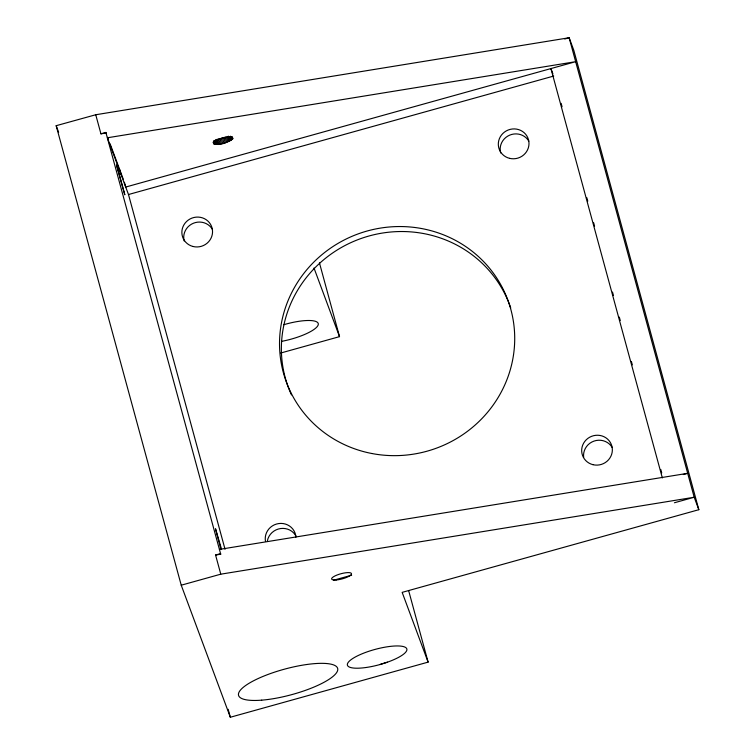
<?xml version="1.0" encoding="UTF-8"?>
<svg xmlns="http://www.w3.org/2000/svg" width="755" height="755" viewBox="0 0 755 755"><rect width="100%" height="100%" fill="white"/><g stroke="black" fill="none" stroke-linecap="round" stroke-linejoin="round"><path stroke-width="1.13" d="M232.851 138.665C229.086 134.248 217.468 139.09 213.269 142.704C217.034 147.121 228.652 142.28 232.851 138.665L232.332 136.759M217.77 144.337L216.468 139.552L226.396 137.146L227.699 141.931M387.485 662.163L379.897 664.56A30.804 7.946 -15.2 0 1 349.055 661.418A30.804 7.946 -15.2 0 1 398.055 645.95A30.804 7.946 -15.2 0 1 387.485 662.163L379.897 664.56M564.749 38.996L569.147 37.75L573.772 50.208L698.828 509.701L402.16 592.364L428.104 662.126L230.332 717.25L181.228 585.201L56.172 125.698L95.743 114.751L569.147 37.75L694.194 497.243L698.828 509.701M100.934 133.824L105.879 132.446L106.087 132.984L100.934 133.824L95.743 114.751M124.405 182.266L125.707 187.051L575.659 61.683L107.389 137.778L128.492 194.526L553.717 76.047M280.756 353.019L339.523 336.645L319.431 262.815M215.571 555.029L220.517 553.651L220.715 554.189L215.571 555.029L220.781 574.178L694.194 497.243L674.423 502.755M181.228 585.201L220.781 574.178M683.294 474.536L687.682 473.319L219.412 549.404M333.502 580.246L351.641 575.197M552.924 73.905L550.933 68.573L662.343 477.924M313.986 267.987L339.523 336.645M107.691 137.316L108.503 139.486M110.107 143.818L123.254 179.152M56.172 125.698L58.635 132.323M220.922 549.395L215.515 528.774L221.536 549.196M561.144 103.331L562.069 106.748M586.824 197.716L587.758 201.123M593.638 222.734L594.562 226.141M612.513 292.091L613.438 295.507M619.317 317.109L620.251 320.526M631.388 361.456L632.322 364.873M660.785 469.478L661.72 472.894M408.634 590.57L428.104 662.126M232.03 137.184L232.549 139.09M231.304 136.674L232.087 139.543M230.426 136.183L231.464 140.015M229.662 136.674L230.709 140.496M229.813 140.987L228.51 136.202L227.5 136.683L228.803 141.468M225.207 137.589L226.509 142.384M223.961 138.014L225.264 142.799M222.687 138.391L223.99 143.176M221.385 138.731L222.687 143.516M220.092 139.014L221.394 143.809M218.827 139.26L220.13 144.045M217.61 139.439L218.912 144.224M215.42 139.609L216.723 144.394M214.731 140.562L215.779 144.384M213.92 140.487L214.958 144.318M213.495 141.317L214.278 144.186M213.221 142.082L213.75 143.988M128.492 194.526L225.047 549.3M119.781 169.809L121.083 174.594M105.879 132.446L220.715 554.189M228.17 709.294L230.332 717.25M283.805 324.707A30.804 7.946 -15.2 0 1 318.299 324.405A30.804 7.946 -15.2 0 1 281.615 341.354M583.662 457.388A15.402 14.873 -20.4 0 1 594.006 441.099A15.402 14.873 -20.4 0 1 612.192 447.451M267.412 540.618A15.402 14.873 -20.4 0 1 280.558 528.547A15.402 14.873 -20.4 0 1 296.243 536.541M265.505 541.467A15.402 14.873 -20.4 0 1 278.708 523.564A15.402 14.873 -20.4 0 1 295.894 537.164M500.669 152.963A15.402 14.873 -20.4 0 1 509.701 135.136A15.402 14.873 -20.4 0 1 528.821 141.119M291.468 394.893A118.082 114.062 -20.4 0 1 356.756 240.118A118.082 114.062 -20.4 0 1 510.72 307.946M184.182 240.968A15.402 14.873 -20.4 0 1 193.412 223.235A15.402 14.873 -20.4 0 1 212.466 229.445M116.572 165.09L124.783 194.677L116.572 165.09M261.692 700.159A51.34 13.241 -15.2 0 0 337.749 669.855A51.34 13.241 -15.2 0 0 264.92 675.649A51.34 13.241 -15.2 0 0 261.692 700.159M336.286 579.963A10.268 2.642 -15.2 0 0 351.5 573.904A10.268 2.642 -15.2 0 0 336.928 575.065A10.268 2.642 -15.2 0 0 336.286 579.963M592.986 464.684A15.402 14.873 -20.4 0 0 611.852 446.045A15.402 14.873 -20.4 0 0 586.22 439.806A15.402 14.873 -20.4 0 0 592.986 464.684M193.006 246.479A15.402 14.873 -20.4 0 0 212.089 228.057A15.402 14.873 -20.4 0 0 186.532 221.526A15.402 14.873 -20.4 0 0 193.006 246.479M371.809 453.5A118.082 114.062 -20.4 0 0 509.229 304.048A118.082 114.062 -20.4 0 0 310.305 265.751A118.082 114.062 -20.4 0 0 371.809 453.5M509.625 158.352A15.402 14.873 -20.4 0 0 528.491 139.713A15.402 14.873 -20.4 0 0 502.849 133.484A15.402 14.873 -20.4 0 0 509.625 158.352"/></g></svg>
